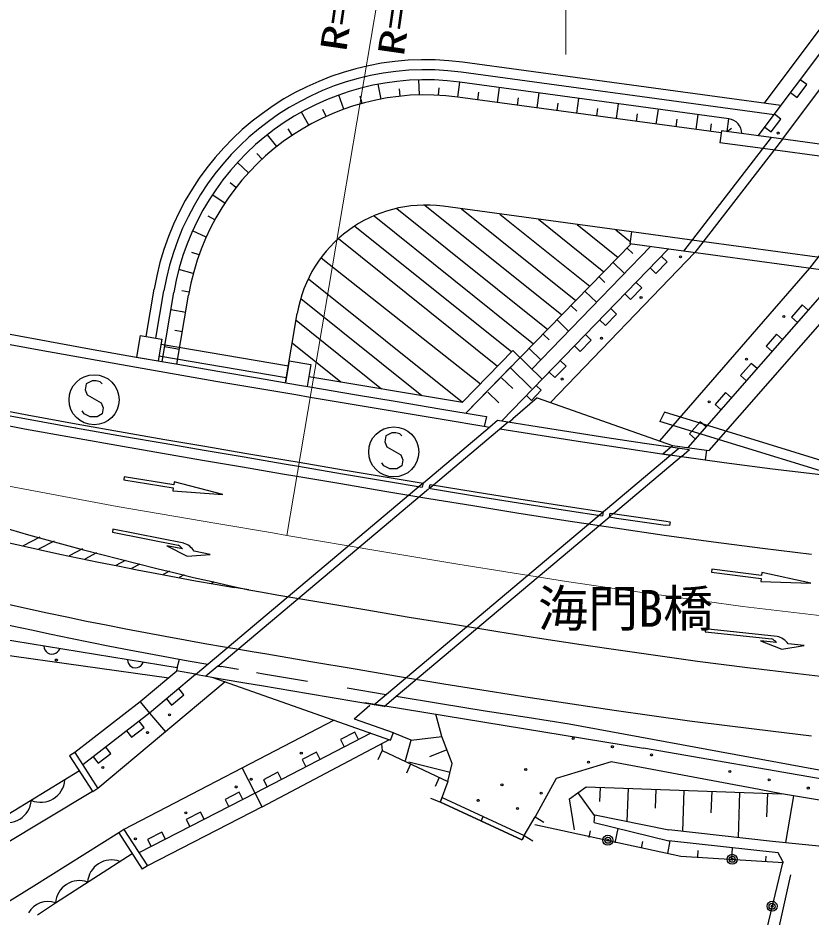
# Model space of a CAD drawing. Units: millimetres, scale not verified. Extents: x 40000 to 680000, y 20000 to 380000.
# Drawn here: x 167520 to 207119, y 243005 to 287859 of the extents above; entities that cross this region are included whole.
import ezdxf
from ezdxf.enums import TextEntityAlignment as Align

# ---------------------------------------------------------------- set-up
doc = ezdxf.new("R2010")
doc.units = ezdxf.units.MM
doc.header["$LTSCALE"] = 1000
doc.linetypes.add('CHAIN', pattern=[18.5, 12, -1.5, 3.5, -1.5])
for name, color, linetype, lineweight in [('M-BGD', 7, 'Continuous', 25), ('M-BGD-EXST', 7, 'Continuous', 25), ('M-BMK', 2, 'CHAIN', 13), ('M-STR-HTXT', 7, 'Continuous', 13), ('M-STR-STR1', 1, 'Continuous', 25), ('M-STR-STRC', 7, 'Continuous', 25)]:
    doc.layers.add(name, color=color, linetype=linetype, lineweight=lineweight)
doc.styles.add('ＭＳ ゴシック', font='')
doc.styles.get('ＭＳ ゴシック').set_extended_font_data('MS Gothic')

msp = doc.modelspace()

# ---------------------------------------------------------------- linework, layer by layer
at = {"layer": 'M-BGD'}
for p, q in [((204487, 281977), (208508, 287348)), ((204794, 283601), (207722, 287510)), ((205700, 281813), (209666, 287109)), ((205619, 283489), (189721, 285647)), ((205276, 283031), (189653, 285152)), ((185649, 283814), (185510, 284551)), ((187563, 284018), (187544, 284768)), ((188526, 284004), (188547, 284378)), ((189485, 283913), (189586, 284656)), ((203013, 282833), (189586, 284656)), ((191467, 283644), (191568, 284387)), ((206421, 283894), (206901, 284534)), ((206901, 284534), (206581, 284774)), ((183792, 283308), (183538, 284013)), ((184711, 283598), (184612, 283960)), ((186602, 283955), (186563, 284328)), ((190476, 283778), (190527, 284150)), ((193449, 283375), (193550, 284118)), ((206101, 284133), (206421, 283894)), ((202637, 282128), (189485, 283913)), ((192458, 283509), (192508, 283881)), ((194440, 283240), (194490, 283612)), ((195431, 283106), (195532, 283849)), ((197413, 282837), (197513, 283580)), ((182041, 282510), (181676, 283166)), ((182901, 282944), (182745, 283285)), ((196422, 282971), (196472, 283343)), ((198403, 282702), (198454, 283074)), ((199394, 282568), (199495, 283311)), ((201376, 282299), (201477, 283042)), ((205613, 282814), (205292, 283053)), ((200385, 282433), (200436, 282805)), ((202926, 282189), (203013, 282833)), ((205133, 282173), (205613, 282814)), ((181218, 282009), (181010, 282321)), ((202101, 282200), (202152, 282572)), ((202651, 282227), (202570, 281632)), ((205128, 281890), (202651, 282227)), ((202926, 282189), (203156, 282364)), ((204813, 282413), (205133, 282173)), ((180439, 281443), (179974, 282032)), ((205128, 281890), (200747, 276228)), ((205700, 281813), (201319, 276151)), ((211993, 280958), (205128, 281890)), ((204704, 281342), (202570, 281632)), ((211569, 280410), (204704, 281342)), ((179707, 280817), (179452, 281092)), ((211421, 281036), (207040, 275374)), ((179028, 280134), (178475, 280641)), ((178406, 279398), (178110, 279629)), ((177845, 278616), (177218, 279028)), ((186439, 278356), (193970, 272325)), ((187837, 278519), (194673, 273043)), ((198152, 277186), (188745, 278463)), ((189661, 278339), (195376, 273761)), ((177348, 277790), (177020, 277970)), ((185304, 277985), (193267, 271607)), ((191587, 278077), (196078, 274480)), ((193513, 277816), (196781, 275198)), ((176920, 276928), (176235, 277234)), ((184338, 277477), (192172, 271203)), ((195439, 277554), (197484, 275916)), ((197365, 277293), (198088, 276714)), ((183521, 276850), (191469, 270484)), ((198152, 277186), (198072, 276591)), ((201171, 276776), (198152, 277186)), ((208036, 275844), (201171, 276776)), ((198137, 276583), (189881, 268148)), ((199992, 276331), (191678, 267752)), ((193173, 270340), (199097, 276452)), ((197933, 276375), (198214, 276103)), ((200747, 276228), (198072, 276591)), ((176561, 276034), (176208, 276159)), ((182666, 275897), (190617, 269614)), ((194105, 268678), (201319, 276151)), ((199928, 275690), (199640, 275968)), ((207612, 275296), (200747, 276228)), ((197237, 275657), (197799, 275112)), ((199371, 275115), (199928, 275690)), ((176276, 275114), (175552, 275307)), ((199084, 275394), (199371, 275115)), ((207040, 275374), (199552, 266762)), ((200981, 266424), (208622, 275159)), ((202040, 266277), (209684, 275015)), ((182023, 274847), (189711, 268689)), ((196541, 274938), (196822, 274666)), ((198668, 274390), (198381, 274668)), ((173916, 271973), (174315, 274323)), ((174409, 271887), (174808, 274239)), ((174717, 270714), (175301, 274155)), ((176066, 274174), (175697, 274241)), ((195845, 274220), (196407, 273676)), ((197824, 274094), (198111, 273815)), ((198111, 273815), (198668, 274390)), ((175456, 270589), (176040, 274030)), ((181645, 273869), (187693, 269024)), ((175158, 273312), (175897, 273187)), ((195149, 273502), (195430, 273230)), ((197408, 273090), (197121, 273368)), ((206674, 273540), (206148, 272938)), ((206975, 273276), (206674, 273540)), ((180878, 269663), (181463, 273109)), ((181407, 272779), (185669, 269365)), ((194453, 272784), (195015, 272240)), ((196564, 272794), (196851, 272515)), ((196851, 272515), (197408, 273090)), ((206148, 272938), (206449, 272674)), ((175730, 272203), (175360, 272265)), ((166247, 272245), (168663, 271794)), ((173621, 272024), (173437, 270940)), ((173621, 272024), (174704, 271836)), ((174704, 271836), (174520, 270751)), ((193757, 272066), (194038, 271794)), ((196148, 271790), (195861, 272068)), ((205401, 272084), (204874, 271482)), ((205702, 271821), (205401, 272084)), ((166154, 271753), (168573, 271302)), ((168663, 271794), (171089, 271355)), ((174663, 271590), (181021, 270505)), ((174844, 271466), (175584, 271341)), ((181215, 271651), (183645, 269705)), ((195304, 271494), (195591, 271216)), ((195591, 271216), (196148, 271790)), ((204874, 271482), (205175, 271219)), ((168573, 271302), (171001, 270863)), ((171089, 271355), (173524, 270925)), ((173437, 270940), (174520, 270751)), ((173524, 270925), (175505, 270580)), ((174562, 270998), (180920, 269914)), ((192230, 271263), (189708, 268686)), ((193693, 269831), (192230, 271263)), ((193061, 271348), (193623, 270804)), ((171001, 270863), (173438, 270432)), ((175505, 270580), (177492, 270239)), ((181067, 270751), (180883, 269667)), ((181067, 270751), (182150, 270563)), ((182150, 270563), (181966, 269479)), ((192168, 270484), (189881, 268148)), ((194331, 269916), (194888, 270490)), ((194888, 270490), (194601, 270769)), ((204127, 270628), (203600, 270026)), ((204428, 270365), (204127, 270628)), ((173438, 270432), (175420, 270088)), ((175420, 270088), (177407, 269746)), ((177492, 270239), (179483, 269899)), ((193160, 269373), (192098, 270413)), ((194044, 270194), (194331, 269916)), ((203600, 270026), (203901, 269763)), ((177407, 269746), (179400, 269406)), ((179483, 269899), (181480, 269560)), ((182050, 269973), (189708, 268686)), ((191670, 269912), (192231, 269368)), ((179400, 269406), (181396, 269067)), ((181480, 269560), (182199, 269438)), ((182199, 269438), (184331, 269077)), ((190974, 269194), (191535, 268650)), ((193161, 268780), (193648, 269282)), ((193648, 269282), (193397, 269526)), ((202853, 269172), (202327, 268570)), ((203154, 268909), (202853, 269172)), ((181396, 269067), (182115, 268945)), ((182115, 268945), (184313, 268573)), ((184331, 269077), (186457, 268718)), ((186457, 268718), (188579, 268363)), ((193452, 268908), (192235, 267865)), ((192910, 269023), (193161, 268780)), ((193452, 268908), (200205, 266532)), ((184313, 268573), (186506, 268203)), ((188579, 268363), (190696, 268013)), ((202327, 268570), (202628, 268307)), ((165410, 267823), (167851, 267368)), ((186506, 268203), (188694, 267837)), ((188694, 267837), (190877, 267477)), ((190696, 268013), (190910, 267980)), ((190910, 267980), (190806, 267484)), ((192037, 267694), (192235, 267865)), ((199795, 268199), (199572, 267722)), ((207679, 265759), (199795, 268199)), ((167851, 267368), (170297, 266925)), ((190877, 267477), (191061, 267447)), ((207597, 265264), (199572, 267722)), ((201580, 267717), (201053, 267114)), ((201881, 267453), (201580, 267717)), ((170297, 266925), (172748, 266492)), ((201053, 267114), (201354, 266851)), ((172748, 266492), (174739, 266146)), ((199713, 266110), (200205, 266532)), ((199768, 266506), (200118, 266458)), ((200205, 266532), (201901, 266296)), ((174739, 266146), (176733, 265803)), ((200124, 266072), (200517, 266401)), ((201901, 266296), (201834, 265815)), ((201901, 266296), (202040, 266277)), ((176733, 265803), (178729, 265463)), ((200643, 265979), (202774, 265685)), ((202774, 265685), (205192, 265372)), ((178729, 265463), (180727, 265124)), ((180727, 265124), (181446, 265002)), ((205192, 265372), (207607, 265082)), ((172830, 264971), (172806, 264823)), ((172806, 264823), (175273, 264417)), ((175297, 264565), (172830, 264971)), ((175322, 264713), (175297, 264565)), ((177752, 264085), (175322, 264713)), ((181446, 265002), (183645, 264629)), ((175273, 264417), (175249, 264269)), ((175249, 264269), (177752, 264085)), ((183645, 264629), (185843, 264258)), ((185843, 264258), (188038, 263891)), ((188062, 264402), (188247, 264557)), ((188038, 263891), (190233, 263529)), ((190233, 263529), (192426, 263175)), ((192426, 263175), (194881, 262789)), ((197077, 262995), (197242, 263134)), ((194881, 262789), (197335, 262416)), ((197335, 262416), (199789, 262059)), ((168613, 261952), (167787, 261521)), ((172262, 262359), (172233, 262212)), ((172233, 262212), (175519, 261562)), ((175794, 261661), (172262, 262359)), ((199789, 262059), (202243, 261721)), ((169321, 261758), (168553, 261357)), ((175735, 261366), (174951, 261522)), ((174951, 261522), (175971, 261014)), ((202243, 261721), (204696, 261403)), ((170738, 261369), (170085, 261029)), ((171446, 261175), (170851, 260864)), ((175971, 261014), (177109, 261095)), ((177109, 261095), (176324, 261250)), ((204696, 261403), (207149, 261108)), ((175469, 255429), (142084, 260916)), ((172871, 260790), (172401, 260545)), ((173608, 260611), (173194, 260394)), ((175082, 260252), (174778, 260093)), ((202165, 260359), (202146, 260210)), ((202146, 260210), (204626, 259895)), ((204645, 260044), (202165, 260359)), ((204664, 260193), (204645, 260044)), ((207116, 259656), (204664, 260193)), ((175819, 260072), (175570, 259943)), ((177292, 259713), (177167, 259647)), ((204626, 259895), (204607, 259747)), ((204607, 259747), (207116, 259656)), ((178029, 259533), (177978, 259507)), ((179055, 259322), (178338, 259443)), ((179055, 259322), (179723, 259208)), ((179723, 259208), (180442, 259086)), ((180442, 259086), (182644, 258713)), ((182644, 258713), (184848, 258341)), ((184848, 258341), (187055, 257972)), ((187055, 257972), (189266, 257608)), ((189266, 257608), (191479, 257250)), ((157776, 257368), (175045, 254934)), ((191479, 257250), (193559, 256922)), ((201841, 257390), (201825, 257241)), ((201825, 257241), (205156, 256879)), ((205420, 257001), (201841, 257390)), ((193559, 256922), (195642, 256603)), ((195642, 256603), (197729, 256294)), ((205388, 256703), (204593, 256789)), ((204593, 256789), (205654, 256372)), ((206780, 256552), (205984, 256638)), ((168814, 256522), (168830, 256422)), ((168830, 256422), (168865, 256336)), ((168865, 256336), (168931, 256244)), ((168931, 256244), (169002, 256183)), ((169002, 256183), (169091, 256136)), ((169091, 256136), (169218, 256116)), ((169218, 256116), (169318, 256132)), ((169318, 256132), (169404, 256166)), ((169404, 256166), (169496, 256232)), ((169496, 256232), (169557, 256303)), ((169557, 256303), (169604, 256393)), ((177836, 256486), (178553, 256364)), ((178553, 256364), (179221, 256251)), ((179221, 256251), (179940, 256129)), ((179940, 256129), (182143, 255755)), ((197729, 256294), (199586, 256029)), ((205654, 256372), (206780, 256552)), ((172987, 255836), (173003, 255736)), ((173003, 255736), (173038, 255650)), ((173730, 255617), (173777, 255707)), ((175469, 255429), (175586, 255864)), ((182143, 255755), (184351, 255382)), ((199586, 256029), (201446, 255774)), ((201446, 255774), (203952, 255449)), ((173038, 255650), (173104, 255558)), ((173104, 255558), (173175, 255497)), ((173175, 255497), (173264, 255450)), ((173264, 255450), (173391, 255430)), ((173391, 255430), (173491, 255446)), ((173491, 255446), (173577, 255480)), ((173577, 255480), (173669, 255546)), ((173669, 255546), (173730, 255617)), ((175456, 255279), (175045, 254934)), ((175469, 255429), (175432, 255283)), ((176387, 255119), (175432, 255283)), ((178539, 255352), (177669, 255500)), ((184351, 255382), (186564, 255013)), ((203952, 255449), (206463, 255148)), ((175045, 254934), (173625, 253741)), ((176392, 255111), (174095, 253182)), ((177205, 254973), (186128, 251834)), ((179431, 255201), (179773, 255143)), ((179773, 255143), (181976, 254769)), ((186564, 255013), (188782, 254647)), ((206463, 255148), (208980, 254871)), ((177858, 254743), (171509, 249411)), ((175803, 254097), (175546, 254403)), ((183950, 254436), (185902, 254109)), ((188782, 254647), (191006, 254288)), ((174934, 253888), (175191, 253582)), ((175191, 253582), (175803, 254097)), ((186410, 254024), (188621, 253660)), ((191006, 254288), (193098, 253958)), ((193098, 253958), (195195, 253636)), ((173625, 253741), (170359, 251207)), ((173625, 253741), (174095, 253182)), ((184309, 252898), (185095, 253573)), ((184836, 253704), (198761, 251424)), ((188621, 253660), (190849, 253300)), ((195195, 253636), (197297, 253325)), ((174095, 253182), (170760, 250595)), ((174095, 253182), (174882, 252244)), ((188679, 252016), (188379, 253121)), ((190849, 253300), (192944, 252970)), ((197297, 253325), (199170, 253058)), ((199170, 253058), (201048, 252800)), ((183305, 252827), (172814, 247373)), ((173822, 252464), (173577, 252781)), ((184309, 252898), (186262, 252211)), ((192944, 252970), (195045, 252647)), ((195045, 252647), (208461, 250182)), ((201048, 252800), (203072, 252536)), ((203072, 252536), (205102, 252286)), ((172945, 252290), (173190, 251974)), ((173190, 251974), (173822, 252464)), ((185132, 252185), (179365, 249186)), ((184341, 252224), (183631, 251855)), ((184525, 251869), (184341, 252224)), ((186128, 251834), (186263, 252211)), ((187149, 251822), (186259, 252201)), ((205102, 252286), (207138, 252052)), ((179721, 248501), (186070, 251855)), ((183631, 251855), (183816, 251500)), ((185672, 251645), (185700, 251305)), ((186875, 250809), (187149, 251822)), ((187149, 251822), (188679, 252016)), ((189205, 250671), (188679, 252016)), ((170359, 251207), (170101, 251054)), ((170359, 251207), (171509, 249411)), ((172155, 251171), (171910, 251487)), ((182419, 251225), (181709, 250856)), ((182603, 250870), (182419, 251225)), ((185700, 251305), (185489, 250852)), ((185700, 251305), (188984, 249774)), ((188942, 251344), (188064, 251000)), ((208173, 249791), (198761, 251424)), ((170101, 251054), (171251, 249257)), ((171278, 250997), (171523, 250681)), ((171523, 250681), (172155, 251171)), ((181709, 250856), (181893, 250501)), ((197141, 250755), (194400, 249916)), ((204534, 249369), (197141, 250755)), ((170589, 250291), (162647, 245456)), ((179365, 249186), (178713, 250440)), ((187128, 250639), (186917, 250186)), ((189095, 250222), (187036, 250730)), ((188984, 249774), (189205, 250671)), ((180496, 250225), (179786, 249856)), ((179786, 249856), (179971, 249501)), ((180681, 249870), (180496, 250225)), ((188555, 249974), (188344, 249520)), ((194400, 249916), (193348, 247997)), ((171509, 249411), (171251, 249257)), ((188984, 249774), (188601, 248740)), ((195064, 248894), (195890, 249498)), ((195890, 249498), (205641, 249159)), ((196587, 249474), (196562, 248767)), ((197980, 249426), (197922, 247777)), ((171250, 249259), (166727, 246555)), ((179365, 249186), (173561, 246206)), ((178571, 249228), (177859, 248862)), ((178753, 248872), (178571, 249228)), ((179721, 248501), (179365, 249186)), ((188601, 248740), (188706, 248966)), ((188619, 248732), (188706, 248966)), ((188706, 248966), (192801, 247068)), ((188706, 248966), (192801, 247068)), ((195477, 249196), (196296, 248075)), ((199373, 249377), (199340, 248436)), ((200766, 249329), (200694, 247276)), ((202159, 249280), (202121, 248204)), ((203551, 249232), (203473, 246979)), ((205641, 249159), (204534, 249369)), ((204944, 249184), (204903, 248007)), ((208042, 248756), (205641, 249159)), ((206241, 249059), (205850, 246725)), ((179721, 248501), (173980, 245552)), ((177859, 248862), (178042, 248507)), ((188601, 248740), (188132, 248914)), ((192696, 246842), (188601, 248740)), ((192682, 246848), (188619, 248732)), ((195311, 247349), (195064, 248894)), ((176636, 248234), (175924, 247869)), ((176819, 247879), (176636, 248234)), ((196288, 247720), (196331, 248101)), ((196331, 248101), (200021, 247348)), ((175924, 247869), (176107, 247513)), ((190649, 247791), (190753, 248017)), ((192801, 247068), (193348, 247997)), ((193325, 247624), (200623, 246048)), ((193348, 247997), (193778, 247743)), ((196288, 247720), (200014, 246810)), ((172563, 247208), (168320, 244537)), ((172814, 247373), (172563, 247207)), ((172563, 247207), (173729, 245387)), ((172814, 247373), (173980, 245552)), ((174701, 247241), (173990, 246876)), ((174884, 246885), (174701, 247241)), ((196033, 246978), (196100, 247309)), ((197344, 246713), (197489, 247427)), ((205189, 246768), (200021, 247348)), ((173990, 246876), (174173, 246520)), ((192801, 247068), (192682, 246848)), ((192801, 247068), (192696, 246842)), ((192801, 247068), (193231, 246814)), ((198656, 246447), (198723, 246778)), ((199967, 246181), (200093, 246801)), ((205473, 246201), (200014, 246810)), ((208188, 246475), (205189, 246768)), ((201472, 246002), (201489, 246323)), ((203170, 245909), (203200, 246454)), ((169396, 243712), (173222, 246180)), ((200623, 246048), (205741, 245722)), ((204869, 245816), (204881, 246041)), ((205718, 245770), (205473, 246201)), ((173980, 245552), (173729, 245387)), ((205718, 245770), (203549, 236861)), ((206098, 245115), (204337, 237224)), ((168320, 244537), (166651, 243517)), ((168489, 243113), (169396, 243712))]:
    msp.add_line(p, q, dxfattribs=at)
for centre, radius in [((205477, 282120), 50), ((200598, 275940), 50), ((198630, 273909), 50), ((205762, 272964), 50), ((196661, 271878), 50), ((203900, 270835), 50), ((194693, 269847), 50), ((202038, 268706), 50), ((169438, 255826), 50), ((175091, 253096), 50), ((173987, 252204), 50), ((195241, 251914), 50), ((181669, 251181), 50), ((197198, 251502), 50), ((196013, 250730), 50), ((199155, 251090), 50), ((171752, 250470), 50), ((192871, 250370), 50), ((203069, 250266), 50), ((179159, 249876), 50), ((205026, 249854), 50), ((178413, 249492), 50), ((191687, 249597), 50), ((206983, 249441), 50), ((193644, 249185), 50), ((190502, 248825), 50), ((175897, 248200), 50), ((192459, 248413), 50), ((173381, 246908), 50), ((196974, 246836), 250), ((196974, 246836), 150), ((196974, 246836), 50), ((203182, 245885), 250), ((203182, 245885), 150), ((203182, 245885), 50), ((205175, 243543), 250), ((205175, 243543), 150), ((205175, 243543), 50)]:
    msp.add_circle(centre, radius, dxfattribs=at)
for centre, radius, start, end in [((187871, 272022), 13750, 82.2695, 170.3682), ((187871, 272022), 13250, 82.2695, 170.3682), ((187871, 272022), 12750, 82.2695, 170.3682), ((187871, 272022), 12000, 82.2695, 170.3682), ((202912, 282090), 750, 359.9316, 82.2695), ((213481, 466482), 210000, 243.14014, 260.36621), ((187871, 272022), 6500, 82.2695, 170.3682), ((213481, 466482), 213000, 243.14014, 260.36621), ((213481, 466482), 214000, 243.14014, 260.18408), ((222106, 454633), 200000, 248.90381, 257.56934), ((175306, 261110), 500, 30.9004, 64.8018), ((175482, 260711), 1000, 32.6523, 71.8472), ((204983, 256410), 500, 35.8872, 69.7886), ((205193, 256027), 1000, 37.6392, 76.834), ((213481, 466482), 214000, 260.32178, 260.36621), ((168648, 249956), 1225, 248.166, 354.4258), ((166973, 248938), 1225, 248.166, 354.4258), ((172189, 244662), 1193, 69.6953, 175.9561), ((170585, 243628), 1193, 69.6953, 175.9561), ((169019, 242660), 1117, 70.3008, 150.4897)]:
    msp.add_arc(centre, radius, start, end, dxfattribs=at)
at = {"layer": 'M-BGD-EXST'}
for p, q in [((170920, 269612), (170870, 269312)), ((171220, 269762), (170920, 269612)), ((171420, 269762), (171220, 269762)), ((171620, 269712), (171420, 269762)), ((171720, 269612), (171620, 269712)), ((170870, 269312), (170970, 269062)), ((170970, 269062), (171670, 268662)), ((170820, 268112), (170720, 268262)), ((171670, 268662), (171770, 268412)), ((171770, 268412), (171720, 268112)), ((171120, 267962), (170820, 268112)), ((171470, 267962), (171120, 267962)), ((171720, 268112), (171470, 267962)), ((185882, 267010), (185832, 266710)), ((186182, 267160), (185882, 267010)), ((186382, 267160), (186182, 267160)), ((186582, 267110), (186382, 267160)), ((186682, 267010), (186582, 267110)), ((185832, 266710), (185932, 266460)), ((185932, 266460), (186632, 266060)), ((186632, 266060), (186732, 265810)), ((185782, 265510), (185682, 265660)), ((186732, 265810), (186682, 265510)), ((186082, 265360), (185782, 265510)), ((186432, 265360), (186082, 265360)), ((186682, 265510), (186432, 265360))]:
    msp.add_line(p, q, dxfattribs=at)
for centre in [(171320, 268812), (186282, 266210)]:
    msp.add_circle(centre, 1250, dxfattribs=at)
at = {"layer": 'M-BMK'}
for p, q in [((162379, 265360), (172477, 263494)), ((172477, 263494), (177451, 262638)), ((177451, 262638), (180225, 262166)), ((180225, 262166), (180944, 262044)), ((180944, 262044), (185486, 261276)), ((185486, 261276), (189477, 260613)), ((189477, 260613), (194910, 259749)), ((194910, 259749), (197969, 259290)), ((197969, 259290), (203708, 258504)), ((203708, 258504), (207965, 257997))]:
    msp.add_line(p, q, dxfattribs=at)
at = {"layer": 'M-STR-HTXT'}
for p, q in [((194870, 286038), (194870, 307594)), ((180944, 262044), (185964, 291621))]:
    msp.add_line(p, q, dxfattribs=at)
at = {"layer": 'M-STR-STR1'}
for p, q in [((191083, 267461), (191470, 267786)), ((191470, 267786), (193120, 267520)), ((187761, 264669), (191060, 267442)), ((188267, 264574), (191992, 267705)), ((191580, 267364), (193057, 267125)), ((193120, 267520), (195019, 267220)), ((193057, 267125), (195493, 266742)), ((195019, 267220), (196915, 266929)), ((196915, 266929), (198808, 266646)), ((195493, 266742), (197924, 266372)), ((198808, 266646), (201038, 266327)), ((196543, 263062), (200112, 266061)), ((197252, 263142), (200644, 265995)), ((197924, 266372), (200110, 266055)), ((199713, 266110), (201834, 265815)), ((200645, 265986), (201047, 266324)), ((176384, 255109), (187759, 264668)), ((177505, 255528), (188024, 264369)), ((185282, 253599), (196535, 263055)), ((186410, 254025), (197036, 262960)), ((177495, 255520), (176902, 255021)), ((176387, 255119), (177666, 254892)), ((177666, 254892), (178954, 254673)), ((178954, 254673), (179672, 254551)), ((179672, 254551), (182029, 254152)), ((182029, 254152), (184392, 253753)), ((185799, 253511), (186401, 254018)), ((184392, 253753), (185809, 253521))]:
    msp.add_line(p, q, dxfattribs=at)
at = {"layer": 'M-STR-STRC'}
for p, q in [((165503, 268314), (167941, 267860)), ((165540, 268511), (167977, 268057)), ((167941, 267860), (170385, 267417)), ((167977, 268057), (170420, 267614)), ((170354, 267423), (170385, 267417)), ((170385, 267417), (172834, 266984)), ((170420, 267614), (172869, 267181)), ((172834, 266984), (174824, 266639)), ((172869, 267181), (174858, 266836)), ((174824, 266639), (176817, 266296)), ((174858, 266836), (176851, 266493)), ((176851, 266493), (178846, 266153)), ((176817, 266296), (178813, 265956)), ((178846, 266153), (180844, 265814)), ((178813, 265956), (180811, 265617)), ((180811, 265617), (181530, 265495)), ((180844, 265814), (181563, 265692)), ((181563, 265692), (183762, 265319)), ((181530, 265495), (183729, 265122)), ((183729, 265122), (185926, 264751)), ((183762, 265319), (185959, 264948)), ((185926, 264751), (187702, 264454)), ((185959, 264948), (187748, 264649)), ((187748, 264649), (187702, 264454)), ((188060, 264394), (188099, 264590)), ((188060, 264394), (188120, 264384)), ((188099, 264590), (190346, 264220)), ((188120, 264384), (190313, 264023)), ((190346, 264220), (192536, 263866)), ((190313, 264023), (192505, 263669)), ((192536, 263866), (194988, 263480)), ((192505, 263669), (194957, 263283)), ((194988, 263480), (196743, 263214)), ((194957, 263283), (196707, 263017)), ((196743, 263214), (196707, 263017)), ((197056, 262964), (197091, 263161)), ((197056, 262964), (197409, 262911)), ((197091, 263161), (197438, 263108)), ((197409, 262911), (199859, 262554)), ((197438, 263108), (199887, 262752)), ((200058, 262535), (199859, 262554)), ((199887, 262752), (200074, 262727)), ((200078, 262720), (200058, 262535))]:
    msp.add_line(p, q, dxfattribs=at)

# ---------------------------------------------------------------- texts
at = {"layer": 'M-STR-HTXT', "style": 'ＭＳ ゴシック', "width": 1.45}
for p in [(184300, 286069), (187172, 285840)]:
    msp.add_text('R=160', height=1320, rotation=81.8, dxfattribs=at).set_placement(p, align=Align.BOTTOM_LEFT)
at = {"layer": 'M-STR-STR1', "style": 'ＭＳ ゴシック'}
msp.add_text('海門B橋', height=1833, dxfattribs=at).set_placement((193486, 256936), align=Align.BOTTOM_LEFT)

doc.saveas('drawing.dxf')
